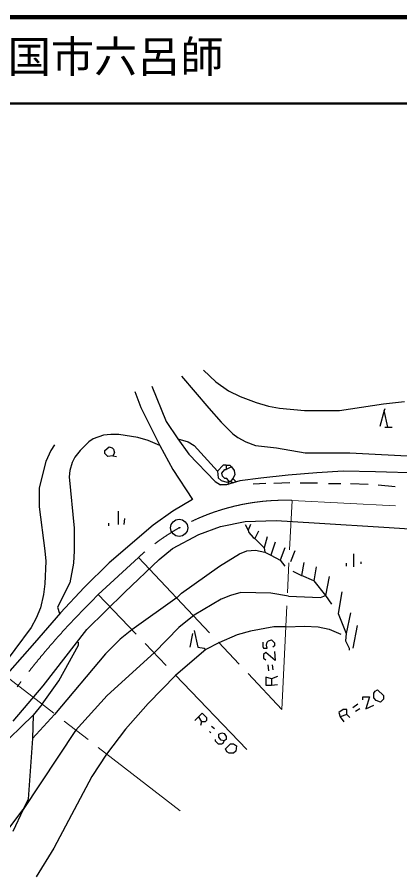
# Model space of a CAD drawing. Units: millimetres, scale not verified. Extents: x -34711 to 605289, y -54262 to 305738.
# Drawn here: x 336408 to 380731, y 206174 to 305738 of the extents above; entities that cross this region are included whole.
import ezdxf
from ezdxf.enums import TextEntityAlignment as Align

# ---------------------------------------------------------------- set-up
doc = ezdxf.new("R2010")
doc.units = ezdxf.units.MM
doc.header["$LTSCALE"] = 1000
doc.linetypes.add('CHAIN', pattern=[18.5, 12, -1.5, 3.5, -1.5])
for name, color, linetype, lineweight in [('M-BGD', 7, 'Continuous', 25), ('M-BMK', 2, 'CHAIN', 13), ('M-BMK-SRVR', 3, 'Continuous', 25), ('M-TTL', 2, 'Continuous', 140), ('M-TTL-LINE', 7, 'Continuous', 50), ('M-TTL-TXT', 7, 'Continuous', 13)]:
    doc.layers.add(name, color=color, linetype=linetype, lineweight=lineweight)
doc.styles.add('ＭＳ ゴシック', font='')
doc.styles.get('ＭＳ ゴシック').set_extended_font_data('MS Gothic')

# ---------------------------------------------------------------- blocks, each defined once
blk = doc.blocks.new('BUHIN1')
at = {"color": 3, "linetype": 'Continuous', "lineweight": 25}
for radius in [995, 30]:
    blk.add_circle((0, 0), radius, dxfattribs=at)

msp = doc.modelspace()

# ---------------------------------------------------------------- linework, layer by layer
at = {"layer": 'M-BGD'}
for p, q in [((357998, 264848), (359437, 263493)), ((355458, 264171), (358591, 260445)), ((351987, 262985), (353680, 258921)), ((359437, 263493), (360877, 262477)), ((350039, 262393), (350717, 260530)), ((360877, 262477), (362231, 261800)), ((362231, 261800), (364094, 261123)), ((364094, 261123), (365533, 260699)), ((373746, 260191), (378826, 260953)), ((378826, 260953), (381281, 261207)), ((350717, 260530), (352918, 256127)), ((358591, 260445), (360030, 258837)), ((365533, 260699), (366803, 260445)), ((366803, 260445), (369682, 260191)), ((369682, 260191), (373746, 260191)), ((378911, 260191), (378403, 258329)), ((378995, 260361), (378911, 260191)), ((379334, 258244), (378911, 260191)), ((353680, 258921), (355035, 256889)), ((360030, 258837), (361385, 257482)), ((378995, 258244), (379334, 258244)), ((379334, 258244), (379842, 258244)), ((345213, 256889), (344705, 256551)), ((346399, 257313), (345213, 256889)), ((347245, 257397), (346399, 257313)), ((348177, 257397), (347245, 257397)), ((350378, 257059), (348177, 257397)), ((351563, 256720), (350378, 257059)), ((355035, 256889), (356220, 256551)), ((355035, 256889), (356305, 255111)), ((361385, 257482), (361977, 257059)), ((361977, 257059), (362909, 256551)), ((340726, 256212), (340303, 255535)), ((344705, 256551), (343689, 255535)), ((346568, 255535), (347076, 255958)), ((347076, 255958), (347415, 255873)), ((352918, 256127), (351563, 256720)), ((352918, 256127), (354442, 253333)), ((356220, 256551), (356897, 256127)), ((356897, 256127), (359607, 253164)), ((362909, 256551), (364009, 256127)), ((364009, 256127), (366465, 255873)), ((340303, 255535), (339710, 254265)), ((343689, 255535), (343097, 254773)), ((346568, 255196), (346568, 255535)), ((346907, 254857), (346568, 255196)), ((347499, 254942), (346907, 254857)), ((347415, 255873), (347584, 255704)), ((347669, 255281), (347499, 254942)), ((347499, 254942), (347923, 254857)), ((347584, 255704), (347669, 255281)), ((359353, 251979), (356305, 255111)), ((366465, 255873), (369767, 255281)), ((369767, 255281), (374931, 255281)), ((374931, 255281), (388309, 254603)), ((339710, 254265), (338948, 251217)), ((342758, 254180), (342504, 253249)), ((343097, 254773), (342758, 254180)), ((342504, 253249), (342419, 252487)), ((354442, 253333), (356728, 249862)), ((354442, 253333), (356728, 249862)), ((360284, 253841), (359607, 253164)), ((359607, 253164), (359691, 252402)), ((360115, 252910), (360453, 253333)), ((360199, 252571), (360115, 252910)), ((360623, 253841), (360284, 253841)), ((360453, 253333), (360623, 253333)), ((360623, 253841), (361046, 253841)), ((360623, 253841), (360623, 253333)), ((361215, 253672), (360623, 253333)), ((361046, 253841), (361215, 253672)), ((361215, 253672), (361554, 253249)), ((361554, 253249), (361639, 252741)), ((371120, 252974), (367783, 252701)), ((374164, 253138), (371120, 252974)), ((377916, 253072), (374164, 253138)), ((383252, 252907), (377916, 253072)), ((342419, 252487), (343012, 246560)), ((359353, 251979), (359945, 251555)), ((359691, 252402), (360030, 252063)), ((360030, 252063), (360707, 251894)), ((360453, 252317), (360199, 252571)), ((360707, 252317), (360453, 252317)), ((362198, 252037), (360662, 251555)), ((360961, 251979), (360707, 252317)), ((360707, 251894), (360961, 251979)), ((360792, 251555), (360961, 251979)), ((361131, 251979), (360961, 251979)), ((361469, 251809), (360961, 251979)), ((361385, 252317), (361131, 251979)), ((361639, 252741), (361385, 252317)), ((361385, 252317), (361723, 251979)), ((361723, 251979), (361469, 251809)), ((364650, 252339), (362198, 252037)), ((367783, 252701), (364650, 252339)), ((338948, 251217), (338948, 249015)), ((360662, 251555), (359945, 251555)), ((365195, 251725), (363755, 251640)), ((367989, 251809), (366126, 251725)), ((369174, 251809), (371206, 251809)), ((372476, 251725), (373915, 251725)), ((375016, 251725), (377048, 251640)), ((378233, 251555), (380181, 251386)), ((338948, 249015), (339625, 243935)), ((356728, 249862), (354442, 248507)), ((348092, 248507), (348092, 246983)), ((354442, 248507), (352156, 246899)), ((354442, 248507), (352156, 246899)), ((346991, 247153), (346991, 246814)), ((348854, 247661), (348769, 246983)), ((359979, 246757), (362805, 247346)), ((362805, 247346), (366411, 247451)), ((362824, 246983), (363163, 246306)), ((363417, 246983), (363163, 246306)), ((366411, 247451), (370794, 247164)), ((370794, 247164), (379479, 246643)), ((343012, 246560), (343012, 243935)), ((352156, 246899), (347051, 242537)), ((357433, 245825), (359979, 246757)), ((363163, 246306), (363247, 246052)), ((363247, 246052), (363755, 245459)), ((364348, 246221), (363925, 245375)), ((379479, 246643), (383982, 246322)), ((354410, 244188), (357433, 245825)), ((363755, 245459), (363925, 245375)), ((363925, 245375), (365025, 244274)), ((365364, 245544), (365025, 244274)), ((366295, 244951), (365787, 243427)), ((339625, 243935), (339710, 242750)), ((343012, 243935), (342927, 242496)), ((352836, 242907), (354410, 244188)), ((362147, 243597), (362993, 243935)), ((362993, 243935), (364009, 244020)), ((364009, 244020), (365110, 243766)), ((365025, 244274), (365110, 243766)), ((367396, 244274), (366888, 242835)), ((368581, 243935), (368073, 242665)), ((359861, 242157), (362147, 243597)), ((365110, 243766), (365787, 243427)), ((365787, 243427), (366888, 242835)), ((375355, 243597), (375355, 242073)), ((339710, 242750), (339625, 240125)), ((342927, 242496), (342504, 240210)), ((347051, 242537), (344166, 239702)), ((348896, 239151), (352836, 242907)), ((355458, 239025), (359861, 242157)), ((366888, 242835), (367396, 242157)), ((369597, 242581), (369343, 241057)), ((371037, 242073), (370783, 240464)), ((374508, 242496), (374508, 242157)), ((376201, 242665), (376201, 242411)), ((368327, 241565), (369343, 241057)), ((370783, 240464), (369343, 241057)), ((372561, 240972), (372137, 238771)), ((339625, 240125), (339456, 238855)), ((342504, 240210), (341065, 237416)), ((370783, 240464), (372137, 238771)), ((344166, 239702), (341408, 236760)), ((344486, 234821), (348896, 239151)), ((354950, 238517), (355458, 239025)), ((362316, 239109), (361131, 238771)), ((365787, 239025), (362316, 239109)), ((367819, 238686), (365787, 239025)), ((374000, 239194), (373577, 236654)), ((339456, 238855), (339117, 237331)), ((354950, 238517), (349701, 234791)), ((360030, 238347), (356897, 236485)), ((361131, 238771), (360030, 238347)), ((367819, 238686), (371545, 238517)), ((371545, 238517), (372137, 238771)), ((372137, 238771), (372815, 237755)), ((339117, 237331), (338609, 236146)), ((341065, 237416), (341319, 236654)), ((338609, 236146), (338017, 235045)), ((341408, 236760), (338425, 233291)), ((356897, 236485), (355119, 235045)), ((373577, 236654), (374508, 234368)), ((375016, 236739), (374508, 234368)), ((338017, 235045), (334207, 229965)), ((355119, 235045), (352325, 232167)), ((366126, 235130), (363417, 234622)), ((367565, 235130), (366126, 235130)), ((367565, 235130), (369682, 235215)), ((369682, 235215), (371291, 235130)), ((371291, 235130), (372561, 234876)), ((375778, 235299), (375270, 232675)), ((339401, 228299), (344486, 234821)), ((349701, 234791), (348346, 233691)), ((356728, 234368), (356389, 232759)), ((356897, 234707), (357321, 232759)), ((361893, 234199), (359776, 233267)), ((363417, 234622), (361893, 234199)), ((372561, 234876), (373915, 234283)), ((374508, 234368), (374423, 233521)), ((338425, 233291), (333747, 228004)), ((341234, 228865), (343520, 233013)), ((343520, 233013), (343520, 233352)), ((348346, 233691), (346653, 231997)), ((359776, 233267), (358252, 232505)), ((364856, 233352), (364856, 232844)), ((365279, 233013), (365364, 233352)), ((365364, 232675), (365279, 233013)), ((365364, 233352), (365533, 233521)), ((365533, 233521), (365872, 233606)), ((365872, 233606), (366211, 233267)), ((366211, 233267), (366211, 232929)), ((374423, 233521), (374847, 232675)), ((346653, 231997), (340726, 224970)), ((352325, 232167), (346822, 227171)), ((358252, 232505), (354781, 229542)), ((357321, 232759), (358083, 232675)), ((358083, 232675), (358252, 232505)), ((364856, 232844), (364941, 232675)), ((364941, 232675), (365364, 232675)), ((365195, 232167), (364941, 231913)), ((366295, 231235), (365195, 232167)), ((366211, 232929), (366041, 232759)), ((366211, 232251), (366295, 231235)), ((374847, 232675), (374847, 232421)), ((364941, 231913), (364941, 231489)), ((364941, 231489), (365195, 231320)), ((365449, 230727), (365533, 230050)), ((365957, 230727), (366041, 230135)), ((354781, 229542), (351563, 226240)), ((365872, 229119), (365195, 229288)), ((365195, 229288), (365195, 228357)), ((366549, 229373), (365872, 229119)), ((365872, 229119), (365872, 228357)), ((335937, 224200), (339401, 228299)), ((339287, 226155), (341234, 228865)), ((365195, 228357), (365872, 228357)), ((365872, 228357), (366549, 228441)), ((346822, 227171), (343181, 223107)), ((377725, 227425), (377895, 227679)), ((377725, 226917), (377725, 227425)), ((377895, 227679), (378149, 227849)), ((378149, 227849), (378826, 227171)), ((378826, 227171), (378826, 226748)), ((339287, 226155), (338271, 224885)), ((351563, 226240), (348939, 223277)), ((375863, 226155), (375270, 225732)), ((376455, 226663), (376455, 227002)), ((376455, 227002), (377217, 227002)), ((377217, 227002), (376794, 225647)), ((376794, 225647), (377725, 226071)), ((377979, 226579), (377725, 226917)), ((378487, 226409), (377979, 226579)), ((378826, 226748), (378487, 226409)), ((357405, 224716), (357829, 225139)), ((357829, 225139), (358337, 224631)), ((374169, 225563), (373661, 225224)), ((373661, 225224), (373831, 224716)), ((374593, 225563), (374169, 225563)), ((374593, 224970), (374593, 225563)), ((376117, 225647), (375609, 225309)), ((338271, 224885), (333529, 220313)), ((340726, 224970), (338186, 222176)), ((338271, 224885), (338186, 222176)), ((357405, 224716), (356982, 224293)), ((357405, 224716), (357744, 224123)), ((357744, 224123), (357659, 223700)), ((358167, 224123), (357744, 224123)), ((358337, 224293), (358167, 224123)), ((358337, 224631), (358337, 224293)), ((374593, 224970), (373831, 224716)), ((373831, 224716), (374254, 224123)), ((374593, 224970), (374931, 224631)), ((343181, 223107), (337085, 213963)), ((348939, 223277), (346737, 220398)), ((358929, 223615), (359268, 223361)), ((338186, 222176), (337678, 215149)), ((358675, 223023), (358845, 222853)), ((359353, 222091), (359353, 221922)), ((359776, 222684), (360115, 222853)), ((359776, 222345), (359776, 222684)), ((360030, 222007), (359776, 222345)), ((360115, 222853), (360369, 222769)), ((360369, 222769), (360623, 222430)), ((360623, 222091), (360369, 221922)), ((360623, 222430), (360623, 222091)), ((359353, 221922), (359691, 221583)), ((359691, 221583), (360115, 221583)), ((360369, 221922), (360030, 222007)), ((360115, 221583), (360284, 221668)), ((360284, 221668), (360369, 221922)), ((360538, 220991), (361131, 221583)), ((361131, 221583), (361469, 221583)), ((361469, 221583), (361808, 221329)), ((361808, 221329), (361723, 220737)), ((346737, 220398), (345044, 217773)), ((360707, 220652), (360538, 220991)), ((360961, 220483), (360707, 220652)), ((361469, 220483), (360961, 220483)), ((361723, 220737), (361469, 220483)), ((345044, 217773), (340641, 209476)), ((337678, 215149), (337085, 213963)), ((334969, 211169), (337085, 213963)), ((337085, 213963), (335900, 211423)), ((340641, 209476), (338609, 206174))]:
    msp.add_line(p, q, dxfattribs=at)
at = {"layer": 'M-BMK'}
for p, q in [((367057, 225563), (368243, 249777)), ((368243, 249777), (382297, 249015)), ((316511, 243766), (355881, 213371)), ((345806, 238855), (350463, 243173)), ((350463, 243173), (367057, 225563)), ((362993, 220906), (345806, 238855))]:
    msp.add_line(p, q, dxfattribs=at)
for centre, radius, start, end in [((367407, 224791), 25000, 88.0838, 132.66904), ((408429, 174214), 90000, 134.09131, 143.15167)]:
    msp.add_arc(centre, radius, start, end, dxfattribs=at)
at = {"layer": 'M-TTL'}
msp.add_line((605289, 305738), (-34711, 305738), dxfattribs=at)
at = {"layer": 'M-TTL-LINE'}
msp.add_line((-34711, 295738), (605289, 295738), dxfattribs=at)

# ---------------------------------------------------------------- block references
at = {"layer": 'M-BMK-SRVR'}
msp.add_blockref('BUHIN1', (355175, 246593), dxfattribs=at)

# ---------------------------------------------------------------- texts
at = {"layer": 'M-TTL-TXT', "style": 'ＭＳ ゴシック'}
msp.add_text('岩国市六呂師', height=3666, dxfattribs=at).set_placement((330312, 298238), align=Align.BOTTOM_LEFT)

doc.saveas('drawing.dxf')
